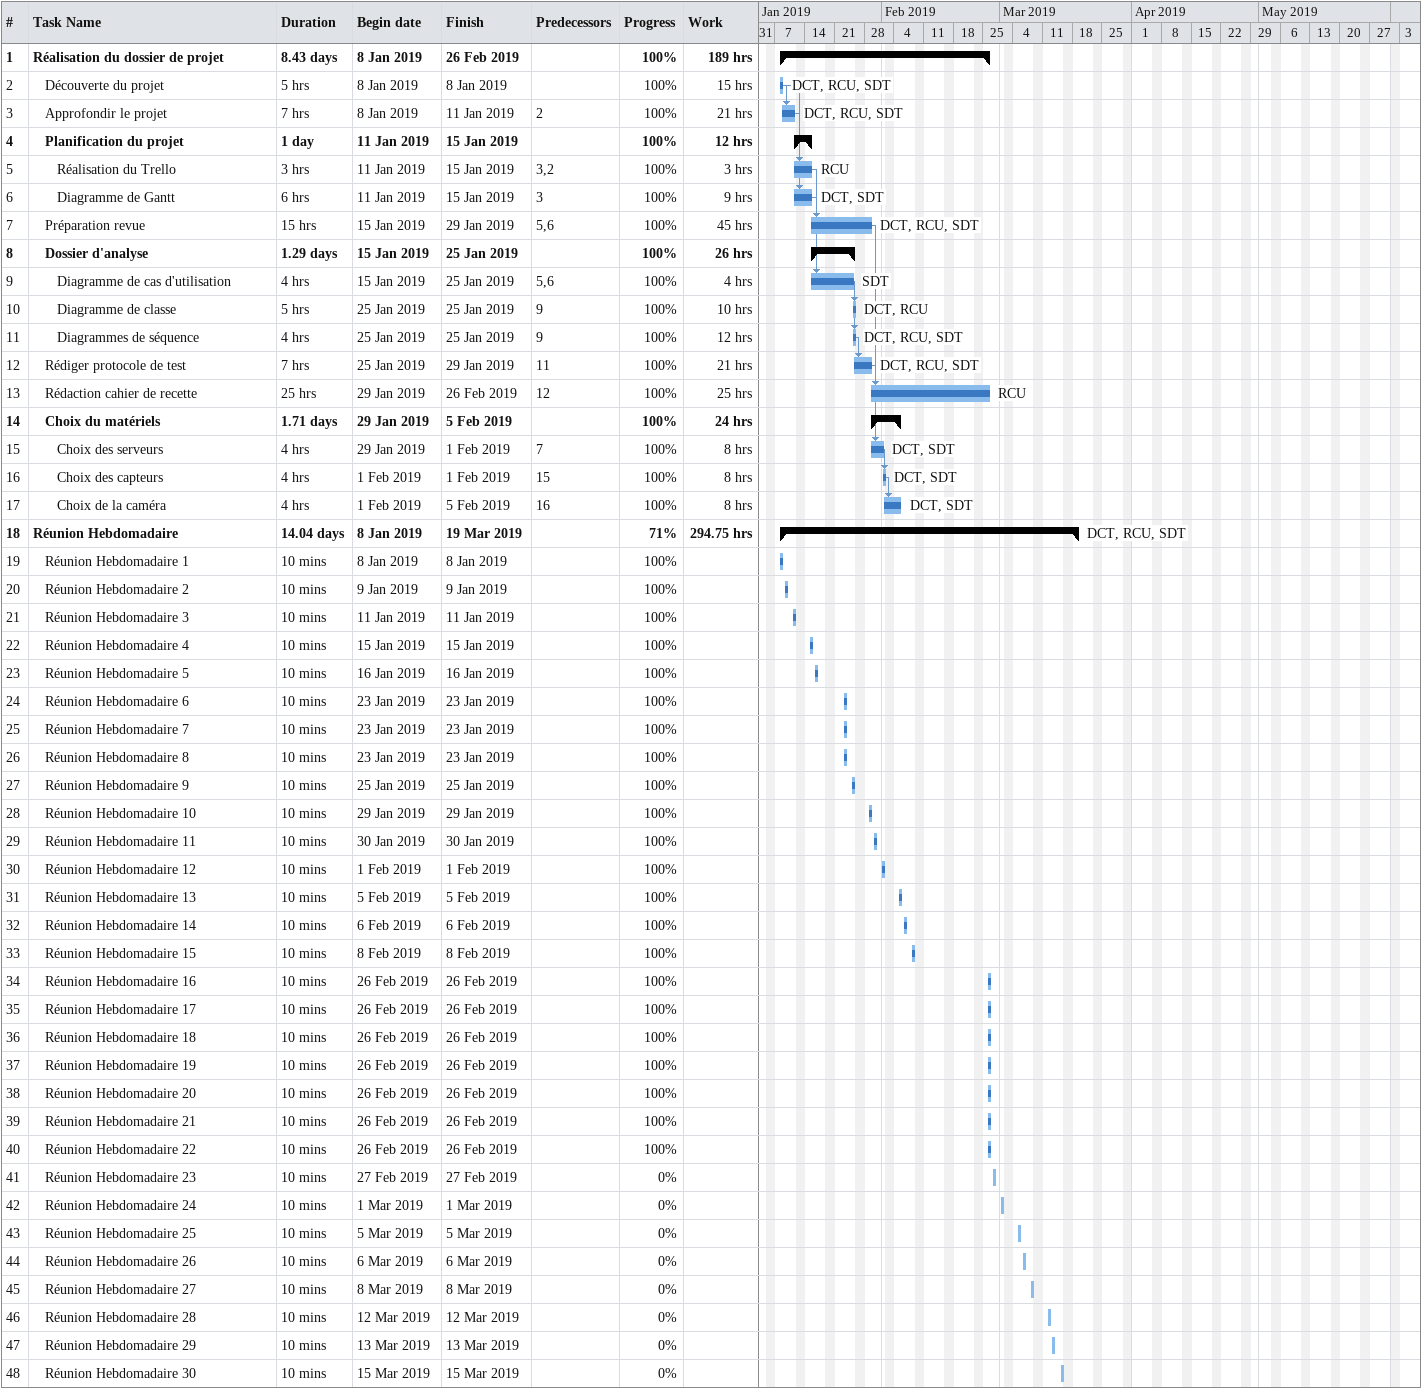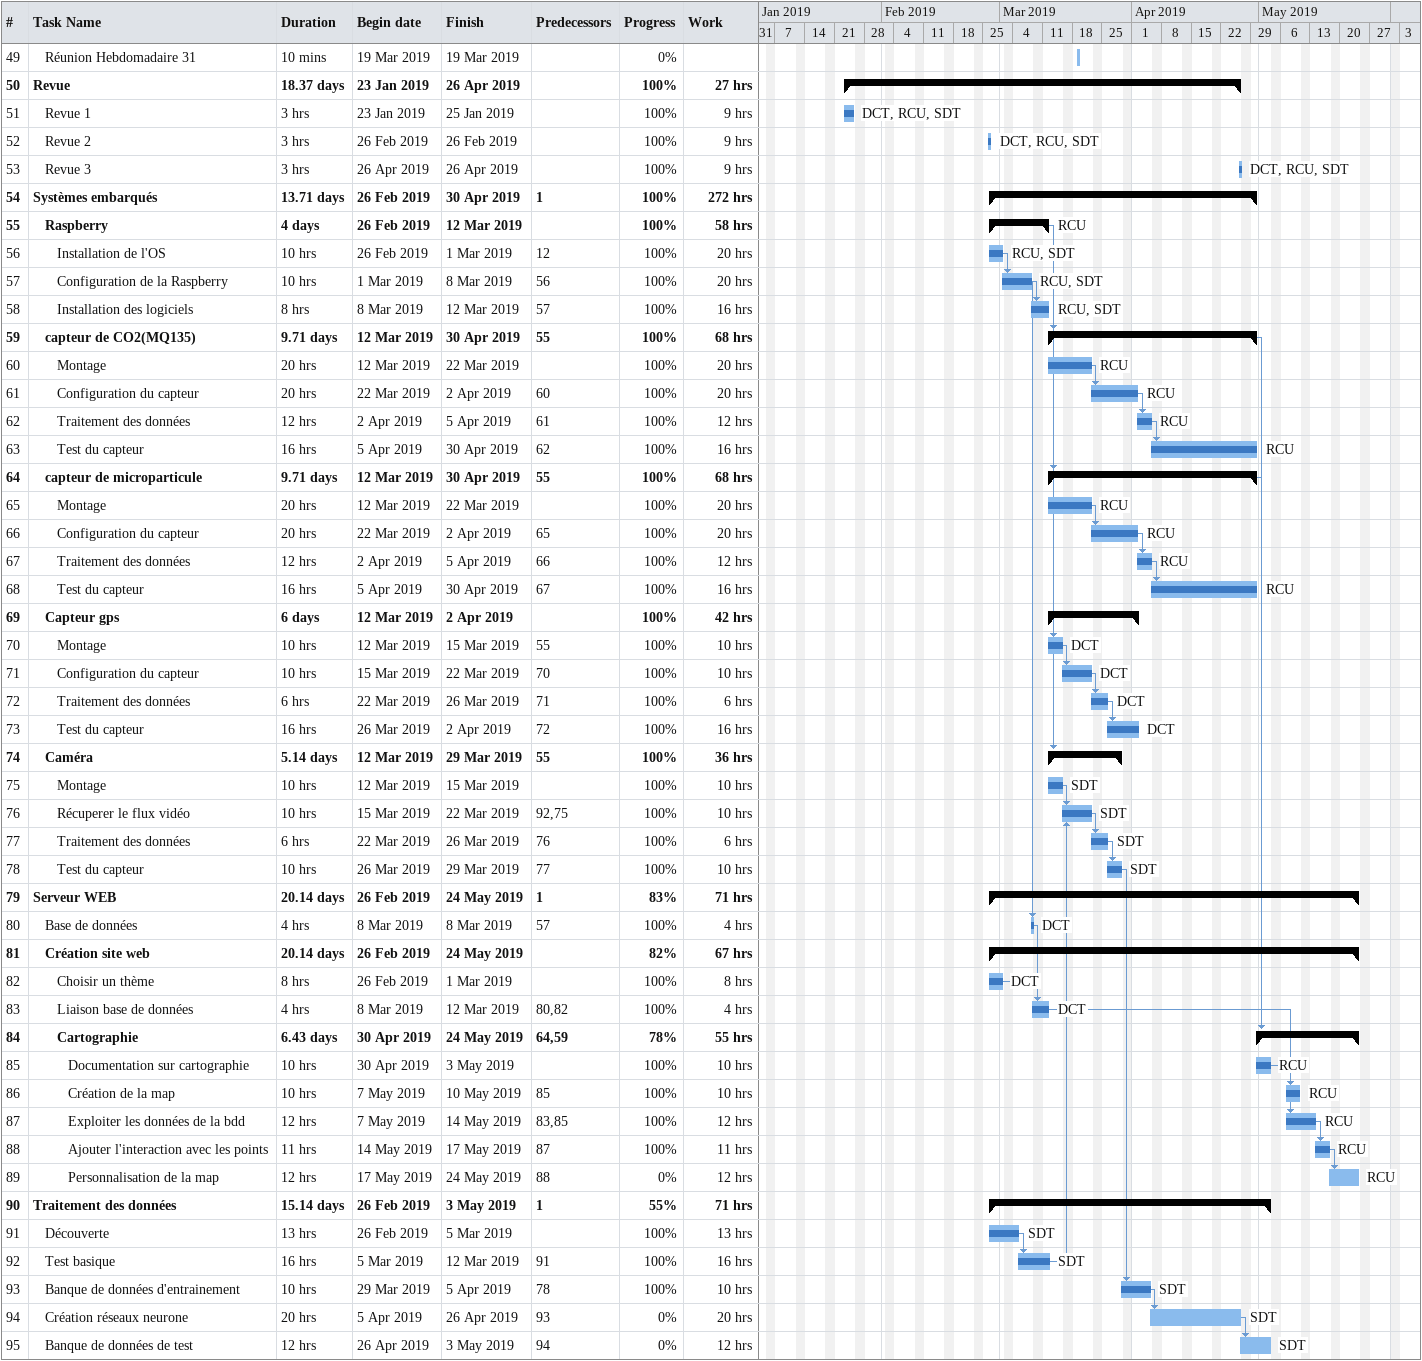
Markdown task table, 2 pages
| ID | Level | Task | Duration | Start | Finish | Predecessors | Resources | % complete | Work (h) |
|---|---|---|---|---|---|---|---|---|---|
| 1 | 1 | **Réalisation du dossier de projet** | 8.43d | 2019-01-08 | 2019-02-26 |  |  | 100 | 189 |
| 2 | 2 | Découverte du projet | 5h | 2019-01-08 | 2019-01-08 |  | DCT, RCU, SDT | 100 | 15 |
| 3 | 2 | Approfondir le projet | 7h | 2019-01-08 | 2019-01-11 | 2 | DCT, RCU, SDT | 100 | 21 |
| 4 | 2 | **Planification du projet** | 1d | 2019-01-11 | 2019-01-15 |  |  | 100 | 12 |
| 5 | 3 | Réalisation du Trello | 3h | 2019-01-11 | 2019-01-15 | 3, 2 | RCU | 100 | 3 |
| 6 | 3 | Diagramme de Gantt | 6h | 2019-01-11 | 2019-01-15 | 3 | DCT, SDT | 100 | 9 |
| 7 | 2 | Préparation revue | 15h | 2019-01-15 | 2019-01-29 | 5, 6 | DCT, RCU, SDT | 100 | 45 |
| 8 | 2 | **Dossier d'analyse** | 1.29d | 2019-01-15 | 2019-01-25 |  |  | 100 | 26 |
| 9 | 3 | Diagramme de cas d'utilisation | 4h | 2019-01-15 | 2019-01-25 | 5, 6 | SDT | 100 | 4 |
| 10 | 3 | Diagramme de classe | 5h | 2019-01-25 | 2019-01-25 | 9 | DCT, RCU | 100 | 10 |
| 11 | 3 | Diagrammes de séquence | 4h | 2019-01-25 | 2019-01-25 | 9 | DCT, RCU, SDT | 100 | 12 |
| 12 | 2 | Rédiger protocole de test | 7h | 2019-01-25 | 2019-01-29 | 11 | DCT, RCU, SDT | 100 | 21 |
| 13 | 2 | Rédaction cahier de recette | 25h | 2019-01-29 | 2019-02-26 | 12 | RCU | 100 | 25 |
| 14 | 2 | **Choix du matériels** | 1.71d | 2019-01-29 | 2019-02-05 |  |  | 100 | 24 |
| 15 | 3 | Choix des serveurs | 4h | 2019-01-29 | 2019-02-01 | 7 | DCT, SDT | 100 | 8 |
| 16 | 3 | Choix des capteurs | 4h | 2019-02-01 | 2019-02-01 | 15 | DCT, SDT | 100 | 8 |
| 17 | 3 | Choix de la caméra | 4h | 2019-02-01 | 2019-02-05 | 16 | DCT, SDT | 100 | 8 |
| 18 | 1 | **Réunion Hebdomadaire** | 14.04d | 2019-01-08 | 2019-03-19 |  | DCT, RCU, SDT | 71 | 294.75 |
| 19 | 2 | Réunion Hebdomadaire 1 | 10min | 2019-01-08 | 2019-01-08 |  |  | 100 |  |
| 20 | 2 | Réunion Hebdomadaire 2 | 10min | 2019-01-09 | 2019-01-09 |  |  | 100 |  |
| 21 | 2 | Réunion Hebdomadaire 3 | 10min | 2019-01-11 | 2019-01-11 |  |  | 100 |  |
| 22 | 2 | Réunion Hebdomadaire 4 | 10min | 2019-01-15 | 2019-01-15 |  |  | 100 |  |
| 23 | 2 | Réunion Hebdomadaire 5 | 10min | 2019-01-16 | 2019-01-16 |  |  | 100 |  |
| 24 | 2 | Réunion Hebdomadaire 6 | 10min | 2019-01-23 | 2019-01-23 |  |  | 100 |  |
| 25 | 2 | Réunion Hebdomadaire 7 | 10min | 2019-01-23 | 2019-01-23 |  |  | 100 |  |
| 26 | 2 | Réunion Hebdomadaire 8 | 10min | 2019-01-23 | 2019-01-23 |  |  | 100 |  |
| 27 | 2 | Réunion Hebdomadaire 9 | 10min | 2019-01-25 | 2019-01-25 |  |  | 100 |  |
| 28 | 2 | Réunion Hebdomadaire 10 | 10min | 2019-01-29 | 2019-01-29 |  |  | 100 |  |
| 29 | 2 | Réunion Hebdomadaire 11 | 10min | 2019-01-30 | 2019-01-30 |  |  | 100 |  |
| 30 | 2 | Réunion Hebdomadaire 12 | 10min | 2019-02-01 | 2019-02-01 |  |  | 100 |  |
| 31 | 2 | Réunion Hebdomadaire 13 | 10min | 2019-02-05 | 2019-02-05 |  |  | 100 |  |
| 32 | 2 | Réunion Hebdomadaire 14 | 10min | 2019-02-06 | 2019-02-06 |  |  | 100 |  |
| 33 | 2 | Réunion Hebdomadaire 15 | 10min | 2019-02-08 | 2019-02-08 |  |  | 100 |  |
| 34 | 2 | Réunion Hebdomadaire 16 | 10min | 2019-02-26 | 2019-02-26 |  |  | 100 |  |
| 35 | 2 | Réunion Hebdomadaire 17 | 10min | 2019-02-26 | 2019-02-26 |  |  | 100 |  |
| 36 | 2 | Réunion Hebdomadaire 18 | 10min | 2019-02-26 | 2019-02-26 |  |  | 100 |  |
| 37 | 2 | Réunion Hebdomadaire 19 | 10min | 2019-02-26 | 2019-02-26 |  |  | 100 |  |
| 38 | 2 | Réunion Hebdomadaire 20 | 10min | 2019-02-26 | 2019-02-26 |  |  | 100 |  |
| 39 | 2 | Réunion Hebdomadaire 21 | 10min | 2019-02-26 | 2019-02-26 |  |  | 100 |  |
| 40 | 2 | Réunion Hebdomadaire 22 | 10min | 2019-02-26 | 2019-02-26 |  |  | 100 |  |
| 41 | 2 | Réunion Hebdomadaire 23 | 10min | 2019-02-27 | 2019-02-27 |  |  | 0 |  |
| 42 | 2 | Réunion Hebdomadaire 24 | 10min | 2019-03-01 | 2019-03-01 |  |  | 0 |  |
| 43 | 2 | Réunion Hebdomadaire 25 | 10min | 2019-03-05 | 2019-03-05 |  |  | 0 |  |
| 44 | 2 | Réunion Hebdomadaire 26 | 10min | 2019-03-06 | 2019-03-06 |  |  | 0 |  |
| 45 | 2 | Réunion Hebdomadaire 27 | 10min | 2019-03-08 | 2019-03-08 |  |  | 0 |  |
| 46 | 2 | Réunion Hebdomadaire 28 | 10min | 2019-03-12 | 2019-03-12 |  |  | 0 |  |
| 47 | 2 | Réunion Hebdomadaire 29 | 10min | 2019-03-13 | 2019-03-13 |  |  | 0 |  |
| 48 | 2 | Réunion Hebdomadaire 30 | 10min | 2019-03-15 | 2019-03-15 |  |  | 0 |  |
| 49 | 2 | Réunion Hebdomadaire 31 | 10min | 2019-03-19 | 2019-03-19 |  |  | 0 |  |
| 50 | 1 | **Revue** | 18.37d | 2019-01-23 | 2019-04-26 |  |  | 100 | 27 |
| 51 | 2 | Revue 1 | 3h | 2019-01-23 | 2019-01-25 |  | DCT, RCU, SDT | 100 | 9 |
| 52 | 2 | Revue 2 | 3h | 2019-02-26 | 2019-02-26 |  | DCT, RCU, SDT | 100 | 9 |
| 53 | 2 | Revue 3 | 3h | 2019-04-26 | 2019-04-26 |  | DCT, RCU, SDT | 100 | 9 |
| 54 | 1 | **Systèmes embarqués** | 13.71d | 2019-02-26 | 2019-04-30 | 1 |  | 100 | 272 |
| 55 | 2 | **Raspberry** | 4d | 2019-02-26 | 2019-03-12 |  | RCU | 100 | 58 |
| 56 | 3 | Installation de l'OS | 10h | 2019-02-26 | 2019-03-01 | 12 | RCU, SDT | 100 | 20 |
| 57 | 3 | Configuration de la Raspberry | 10h | 2019-03-01 | 2019-03-08 | 56 | RCU, SDT | 100 | 20 |
| 58 | 3 | Installation des logiciels | 8h | 2019-03-08 | 2019-03-12 | 57 | RCU, SDT | 100 | 16 |
| 59 | 2 | **capteur de CO2(MQ135)** | 9.71d | 2019-03-12 | 2019-04-30 | 55 |  | 100 | 68 |
| 60 | 3 | Montage | 20h | 2019-03-12 | 2019-03-22 |  | RCU | 100 | 20 |
| 61 | 3 | Configuration du capteur | 20h | 2019-03-22 | 2019-04-02 | 60 | RCU | 100 | 20 |
| 62 | 3 | Traitement des données | 12h | 2019-04-02 | 2019-04-05 | 61 | RCU | 100 | 12 |
| 63 | 3 | Test du capteur | 16h | 2019-04-05 | 2019-04-30 | 62 | RCU | 100 | 16 |
| 64 | 2 | **capteur de microparticule** | 9.71d | 2019-03-12 | 2019-04-30 | 55 |  | 100 | 68 |
| 65 | 3 | Montage | 20h | 2019-03-12 | 2019-03-22 |  | RCU | 100 | 20 |
| 66 | 3 | Configuration du capteur | 20h | 2019-03-22 | 2019-04-02 | 65 | RCU | 100 | 20 |
| 67 | 3 | Traitement des données | 12h | 2019-04-02 | 2019-04-05 | 66 | RCU | 100 | 12 |
| 68 | 3 | Test du capteur | 16h | 2019-04-05 | 2019-04-30 | 67 | RCU | 100 | 16 |
| 69 | 2 | **Capteur gps** | 6d | 2019-03-12 | 2019-04-02 |  |  | 100 | 42 |
| 70 | 3 | Montage | 10h | 2019-03-12 | 2019-03-15 | 55 | DCT | 100 | 10 |
| 71 | 3 | Configuration du capteur | 10h | 2019-03-15 | 2019-03-22 | 70 | DCT | 100 | 10 |
| 72 | 3 | Traitement des données | 6h | 2019-03-22 | 2019-03-26 | 71 | DCT | 100 | 6 |
| 73 | 3 | Test du capteur | 16h | 2019-03-26 | 2019-04-02 | 72 | DCT | 100 | 16 |
| 74 | 2 | **Caméra** | 5.14d | 2019-03-12 | 2019-03-29 | 55 |  | 100 | 36 |
| 75 | 3 | Montage | 10h | 2019-03-12 | 2019-03-15 |  | SDT | 100 | 10 |
| 76 | 3 | Récuperer le flux vidéo | 10h | 2019-03-15 | 2019-03-22 | 92, 75 | SDT | 100 | 10 |
| 77 | 3 | Traitement des données | 6h | 2019-03-22 | 2019-03-26 | 76 | SDT | 100 | 6 |
| 78 | 3 | Test du capteur | 10h | 2019-03-26 | 2019-03-29 | 77 | SDT | 100 | 10 |
| 79 | 1 | **Serveur WEB** | 20.14d | 2019-02-26 | 2019-05-24 | 1 |  | 83 | 71 |
| 80 | 2 | Base de données | 4h | 2019-03-08 | 2019-03-08 | 57 | DCT | 100 | 4 |
| 81 | 2 | **Création site web** | 20.14d | 2019-02-26 | 2019-05-24 |  |  | 82 | 67 |
| 82 | 3 | Choisir un thème | 8h | 2019-02-26 | 2019-03-01 |  | DCT | 100 | 8 |
| 83 | 3 | Liaison base de données | 4h | 2019-03-08 | 2019-03-12 | 80, 82 | DCT | 100 | 4 |
| 84 | 3 | **Cartographie** | 6.43d | 2019-04-30 | 2019-05-24 | 64, 59 |  | 78 | 55 |
| 85 | 4 | Documentation sur cartographie | 10h | 2019-04-30 | 2019-05-03 |  | RCU | 100 | 10 |
| 86 | 4 | Création de la map | 10h | 2019-05-07 | 2019-05-10 | 85 | RCU | 100 | 10 |
| 87 | 4 | Exploiter les données de la bdd | 12h | 2019-05-07 | 2019-05-14 | 83, 85 | RCU | 100 | 12 |
| 88 | 4 | Ajouter l'interaction avec les points | 11h | 2019-05-14 | 2019-05-17 | 87 | RCU | 100 | 11 |
| 89 | 4 | Personnalisation de la map | 12h | 2019-05-17 | 2019-05-24 | 88 | RCU | 0 | 12 |
| 90 | 1 | **Traitement des données** | 15.14d | 2019-02-26 | 2019-05-03 | 1 |  | 55 | 71 |
| 91 | 2 | Découverte | 13h | 2019-02-26 | 2019-03-05 |  | SDT | 100 | 13 |
| 92 | 2 | Test basique | 16h | 2019-03-05 | 2019-03-12 | 91 | SDT | 100 | 16 |
| 93 | 2 | Banque de données d'entrainement | 10h | 2019-03-29 | 2019-04-05 | 78 | SDT | 100 | 10 |
| 94 | 2 | Création réseaux neurone | 20h | 2019-04-05 | 2019-04-26 | 93 | SDT | 0 | 20 |
| 95 | 2 | Banque de données de test | 12h | 2019-04-26 | 2019-05-03 | 94 | SDT | 0 | 12 |
